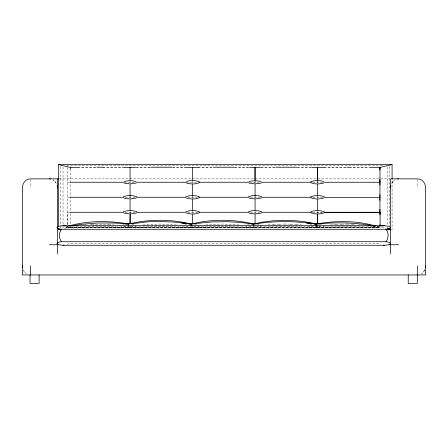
<?xml version="1.0" encoding="UTF-8"?>
<svg xmlns="http://www.w3.org/2000/svg" width="448" height="448" viewBox="0 0 448 448"><rect width="100%" height="100%" fill="white"/><g stroke="black" fill="none" stroke-linecap="round" stroke-linejoin="round"><path stroke-width="0.34" stroke-dasharray="2.24 1.68" d="M67.564 227.293L67.57 226.05M67.57 224.806L67.62 212.274M130.071 226.251L130.066 227.31L130.066 224.577M130.122 213.343L130.122 212.285M315.98 226.638L315.974 227.73L319.928 226.794M316.159 227.73L316.154 226.638L316.103 227.73A633.41 633.41 0 0 1 378.605 227.73L378.633 226.934L378.605 227.73L66.041 227.73M317.442 182.246L317.447 181.188M69.647 212.285L67.508 212.302L67.508 227.31L317.582 227.31L317.57 226.229M317.621 213.321L317.626 212.262L322.028 212.268M380.078 226.055L380.072 227.298L317.548 227.298M378.661 227.73L374.074 226.638L378.482 227.73L378.51 226.934L378.538 227.73M66.153 227.73L66.125 226.934L66.097 227.73A633.41 633.41 0 0 1 128.598 227.73A615.518 615.518 0 0 1 191.106 227.735A615.518 615.518 0 0 1 253.613 227.735L253.613 226.638M378.633 227.052L378.426 227.517L69.087 227.517L68.27 226.615M392.969 181.513L391.485 183.803A9.615 9.615 0 0 1 392.946 181.496L395.007 179.85A7.504 7.504 0 0 0 393.938 180.606M422.279 273.224A7.717 7.717 0 0 1 421.574 273.739L423.534 271.958L425.062 269.147A9.615 9.615 0 0 1 423.265 272.322M67.301 244.754L69.087 243.471L378.426 243.471L380.206 244.754M122.259 225.109L125.423 224.078M184.761 225.109L187.925 224.078M247.268 225.109L250.432 224.078M309.77 225.109L312.934 224.078M320.477 226.638L316.081 227.73A615.518 615.518 0 0 0 253.54 227.735L253.54 226.638M70.498 226.638L66.097 227.73L66.097 226.934M133 226.638L128.598 227.73L124.197 226.638M186.704 226.638L191.106 227.73L195.513 226.638M253.54 227.73L258.009 226.638M64.462 228.34L70.554 226.923L379.893 226.923L385.986 228.34M66.136 227.024L67.48 226.727L66.097 227.024M84.666 224.594L86.033 224.465M143.024 224.991L159.852 224.034L176.68 224.991M205.526 224.991L222.359 224.034L239.187 224.991M267.96 224.991L273.487 224.465M330.394 224.991L336.039 224.465M90.418 224.213L91.672 224.14M273.42 224.465L279.126 224.14M335.854 224.465L341.678 224.14M91.616 224.14L108.774 224.465M279.059 224.14L284.861 224.034M341.494 224.14L347.407 224.034M66.534 165.682L383.914 165.682M77.93 167.227L96.197 167.227M102.738 167.227L124.247 167.227M135.884 167.227L150.209 167.227M172.43 167.227L186.754 167.227M198.134 167.227L212.716 167.227M234.937 167.227L249.911 167.227M260.826 167.227L275.839 167.227M297.371 167.227L312.34 167.227M323.966 167.227L346.136 167.233M349.418 167.227L369.639 167.238M77.554 167.429L96.449 167.429M102.749 167.429L123.043 167.429M136.338 167.429L150.338 167.429M172.732 167.429L186.732 167.429M197.926 167.429L212.626 167.429M234.321 167.429L249.015 167.429M260.915 167.429L275.61 167.429M297.31 167.429L311.304 167.429M323.904 167.429L346.298 167.429M349.098 167.429L369.393 167.429M59.119 178.864L389.581 178.864M67.564 182.246L69.647 182.246M124.286 182.246L136.315 182.246M186.323 182.246L197.434 182.246M249.29 182.246L261.257 182.246M312.648 182.246L324.01 182.308M67.564 197.266L69.647 197.266M125.205 197.266L134.926 197.266M187.712 197.266L197.434 197.266M250.214 197.266L259.935 197.266M312.715 197.266L322.403 197.327M125.199 212.302L134.926 212.285M187.712 212.285L197.434 212.285M250.214 212.285L259.935 212.285M312.715 212.285L322.409 212.352M347.228 224.034L353.142 224.14M284.794 224.034L290.595 224.14M352.957 224.14L354.211 224.213M290.522 224.14L296.234 224.465M358.602 224.465L360.147 224.594M296.162 224.465L301.689 224.991M108.718 224.465L114.234 224.991M377.289 226.727L378.644 227.024M391.261 229.566L392.078 229.757L392.078 179.833M311.64 226.638L316.114 227.73L316.114 226.638M249.206 226.638L253.613 227.73M124.886 226.794L128.654 227.73L128.654 226.638M319.29 224.078L322.454 225.109M256.788 224.078L259.952 225.109M194.281 224.078L197.445 225.109M131.779 224.078L134.943 225.109M26.426 273.739L24.758 272.306L23.481 270.43A9.615 9.615 0 0 0 24.735 272.322M54.068 180.589L52.993 179.85A7.504 7.504 0 0 1 54.062 180.606L56.515 183.803A9.615 9.615 0 0 0 55.054 181.496M417.547 179.558L417.547 187.914M389.637 166.55L389.637 225.534M387.408 167.076L387.408 224.834M387.408 226.923L387.408 228.088M378.482 226.934L378.482 227.73M323.086 225.316L323.086 227.73M317.509 181.188L317.548 183.366M317.582 196.207L317.548 198.386M317.582 211.226L317.582 213.651M317.582 224.577L317.582 227.31M309.137 226.52L309.137 227.73M260.585 225.316L260.585 227.73M255.08 181.188L255.074 183.305M255.074 196.207L255.074 198.324M255.074 211.226L255.074 213.651M255.074 224.577L255.074 227.31M255.007 181.188L255.007 182.246M246.635 226.52L246.635 227.73M198.078 225.316L198.078 227.73M192.573 181.188L192.573 183.305M192.573 196.207L192.573 198.324M192.573 211.226L192.573 213.651M192.573 224.577L192.573 227.31M191.106 226.638L191.106 227.73M184.128 226.52L184.128 227.73M135.576 225.316L135.576 227.73M130.066 181.188L130.066 183.305M130.066 196.207L130.066 198.324M130.066 211.226L130.066 213.662M121.626 226.52L121.626 227.73M70.554 168.829L70.554 212.923M70.554 213.623L70.554 224.823M67.564 167.227L67.564 212.285M63.034 167.082L63.034 228.67M60.805 166.555L60.805 225.014M60.805 225.708L60.805 228.491M30.453 179.558L30.453 187.914M128.604 226.638L128.598 227.73L128.598 226.638M378.498 227.024L377.166 226.733L378.498 227.024M316.03 227.73L316.025 226.638L316.042 227.73"/><path stroke-width="0.67" d="M130.116 214.508L130.082 223.843L130.066 214.508M317.447 180.029L317.498 167.227L317.509 180.023M317.582 223.821L317.615 214.486L317.582 223.843M379.999 167.238L379.943 182.258L323.915 182.246M380.078 226.055L380.128 212.279L324.094 212.268M253.54 224.14C272.451 221.01 292.247 220.858 311.394 223.395L306.303 222.813L316.114 224.034L316.109 225.719L316.114 224.034L311.713 222.942L301.689 221.301L290.595 220.45L273.487 220.769L262.842 222.029L253.607 224.034L238.706 222.281L227.875 221.704L211.366 221.922L191.106 224.034L181.294 222.813L186.385 223.395C175.773 221.939 165.038 221.452 154.33 221.704C144.032 221.127 133.745 224.952 123.62 223.149C105.375 220.724 86.402 220.83 68.645 226.072M70.79 226.005L80.937 224.358L97.384 223.003L113.725 222.998L123.838 223.614L128.626 224.034L128.61 225.719L128.598 224.034C148.988 219.038 170.716 219.038 191.106 224.034C211.49 219.038 233.223 219.038 253.607 224.034L253.607 225.719M316.002 224.034C334.858 222.197 354.984 222.286 373.985 226.005L368.928 225.137L373.912 225.988M61.572 229.275L58.688 228.799L56.902 227.517L58.688 226.24L62.994 225.708L384.518 225.708L388.825 226.24L390.611 227.517L388.825 228.799L385.941 229.275L61.572 229.275C58.666 232.814 58.666 238.179 61.572 241.718L385.941 241.718L388.825 242.189L390.611 243.471L388.825 244.754L384.518 245.28L62.994 245.28L58.688 244.754L56.902 243.471L58.688 242.189L61.572 241.718M385.941 241.718C388.847 238.179 388.847 232.814 385.941 229.275M123.329 196.834C127.462 195.076 132.675 195.076 136.802 196.834M123.329 211.854C127.462 210.095 132.675 210.095 136.802 211.854M199.31 182.678C195.384 184.481 190.63 184.184 186.53 183.081M185.83 196.834C189.963 195.076 195.177 195.076 199.31 196.834M199.31 197.702C195.384 199.5 190.63 199.203 186.53 198.106M185.83 211.854C189.963 210.095 195.177 210.095 199.31 211.854M199.31 212.722C195.384 214.519 190.63 214.222 186.53 213.125M248.338 196.834C252.47 195.076 257.678 195.076 261.811 196.834M248.338 211.854C252.47 210.095 257.678 210.095 261.811 211.854M310.839 181.81C314.765 180.012 319.525 180.309 323.618 181.406M310.839 196.834C314.972 195.076 320.186 195.076 324.318 196.834M310.839 211.854C314.972 210.095 320.186 210.095 324.318 211.854M124.023 181.406L130.066 180.566L136.108 181.406M136.108 183.081L130.066 183.921L124.023 183.081M186.53 181.406C190.63 180.309 195.384 180.012 199.31 181.81M136.108 198.106L130.066 198.94L124.023 198.106M136.108 213.125L130.066 213.965L124.023 213.125M249.032 181.406L255.074 180.566L261.117 181.406M261.117 183.081L255.074 183.921L249.032 183.081M261.117 198.106L255.074 198.94L249.032 198.106M323.618 183.081C319.525 184.184 314.765 184.481 310.839 182.678M261.117 213.125L255.074 213.965L249.032 213.125M323.618 198.106C319.525 199.203 314.765 199.5 310.839 197.702M323.618 213.125C319.525 214.222 314.765 214.519 310.839 212.722M58.369 228.368L58.369 229.757L60.15 229.342M370.093 167.429L379.893 167.429L392.078 164.601L392.078 179.138M381.472 225.954L384.518 225.708M62.994 245.28L64.047 245.241M58.453 178.864L30.453 178.864C25.777 178.819 22.26 183.462 22.4 187.914L22.4 274.954L425.6 274.954L425.6 187.914C425.74 183.462 422.223 178.819 417.547 178.864L390.611 178.864L390.611 253.803M58.369 226.979L58.369 164.601L392.078 164.601M96.852 167.227L102.738 167.227M150.858 167.227L171.78 167.227M213.366 167.227L234.287 167.227M275.794 167.227L296.722 167.227M346.786 167.233L348.751 167.233M58.369 164.601L70.554 167.429L77.554 167.429M123.743 167.429L135.638 167.429M186.732 167.429L197.926 167.429M249.715 167.429L260.215 167.429M312.004 167.429L323.904 167.429M70.078 182.246L123.592 182.246M136.539 182.246L186.099 182.246M199.046 182.246L248.606 182.246M261.548 182.246L311.108 182.246M70.078 197.266L123.592 197.266M136.539 197.266L186.099 197.266M199.046 197.266L248.601 197.266M261.548 197.266L311.108 197.266M324.01 197.327L379.943 197.327M70.078 212.285L123.648 212.285M136.539 212.285L186.099 212.285M199.046 212.285L248.601 212.285M261.548 212.285L311.108 212.285M324.01 212.352L380.072 212.352L380.072 213.707M125.53 224.078L127.775 224.078M188.854 224.078L190.282 224.078M251.362 224.078L252.784 224.078M313.863 224.078L315.291 224.078M318.864 224.078L319.183 224.078M58.369 229.757L61.163 229.757M386.478 229.757L390.678 229.757M49.336 244.754L57.389 244.754M389.211 244.754L398.664 244.754M62.994 225.708L66.041 225.954M383.466 245.241L384.518 245.28M387.559 228.704L390.292 229.342M375.934 226.072C356.586 220.461 335.815 220.522 316.081 224.034L316.042 224.14M417.547 265.905L417.547 274.954M417.312 274.954L417.312 283.399L408.234 283.399L408.234 274.954M379.943 167.227L379.943 168.594M379.943 180.891L379.943 212.352M379.893 167.429L379.893 170.229M379.893 179.329L379.893 184.929M379.893 194.729L379.893 200.323M379.893 209.423L379.893 215.023M379.893 224.823L379.893 226.223M317.582 184.464L317.548 196.269M317.582 199.483L317.548 210.129M255.08 167.227L255.08 180.023M255.074 184.464L255.074 196.207M255.074 199.483L255.074 210.067M255.074 214.508L255.074 223.843M255.007 167.227L255.007 180.023M192.573 167.227L192.573 180.023M192.573 184.464L192.573 196.207M192.573 199.483L192.573 210.067M192.573 214.508L192.573 223.843M191.106 224.034L191.106 225.719M130.066 167.227L130.066 180.023M130.066 184.464L130.066 196.207M130.066 199.483L130.066 210.067M70.554 167.429L70.554 168.829M57.389 178.864L57.389 226.733M57.389 228.116L57.389 253.803M39.11 274.954L39.11 283.399L30.033 283.399L30.033 274.954M30.453 265.905L30.453 274.954M397.404 178.965A7.504 7.504 0 0 1 398.664 178.842M49.336 178.842A7.504 7.504 0 0 1 50.596 178.965M22.585 267.781A9.615 9.615 0 0 1 22.439 265.905M390.645 187.914A9.615 9.615 0 0 1 390.891 185.573M57.109 185.573A9.615 9.615 0 0 1 57.355 187.914M425.561 265.905A9.615 9.615 0 0 1 425.415 267.781"/></g></svg>
